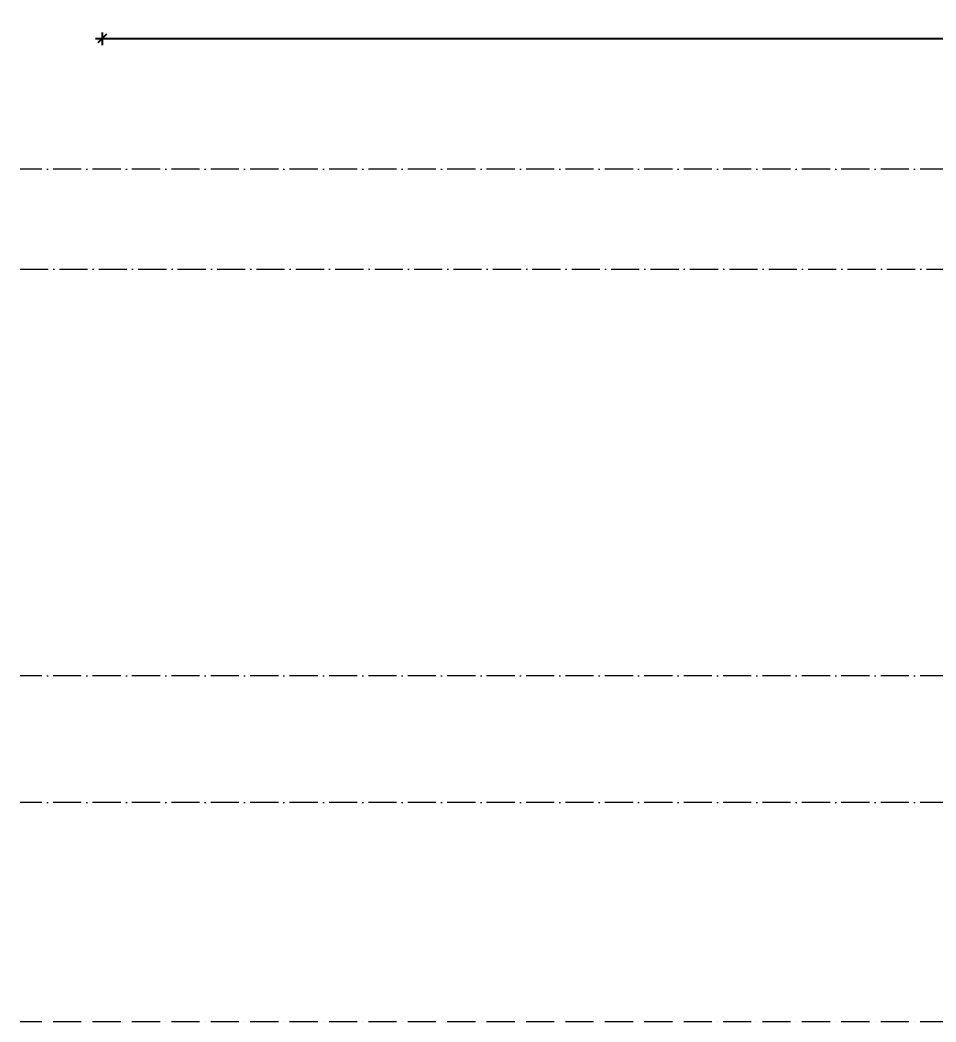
# Model space of a CAD drawing. Header units: millimetres. Extents: x 209 to 470115, y -86468 to 480215.
# Drawn here: x 102965 to 135508, y 443015 to 478614 of the extents above; entities that cross this region are included whole.
import ezdxf

# ---------------------------------------------------------------- set-up
doc = ezdxf.new("R2010")
doc.units = ezdxf.units.MM
doc.linetypes.add('50_200_ШТРИХ_1Т_ш5_п1_п1_', pattern=[1400, 1000, -200, 0, -200])
doc.layers.add('A-ANNO-DIMS', color=7, linetype='Continuous', lineweight=9)
doc.layers.add('Оси-3', color=7, linetype='50_200_ШТРИХ_1Т_ш5_п1_п1_', lineweight=9, true_color=0xaaaaaa)
doc.styles.add('ISOCPEUR_I_1', font='isocpeui.ttf', dxfattribs={"width": 0.9, "height": 500})
doc.dimstyles.new('ISO-2_5_0_9К_БОЛЬШОЙ_2', dxfattribs={"dimscale": 304.8, "dimtxt": 497.990588, "dimasz": 0.984252, "dimexe": 0.787402, "dimexo": 0, "dimgap": 0, "dimtad": 1, "dimdec": 0, "dimzin": 0, "dimdsep": 46, "dimtxsty": 'ISOCPEUR_I_1', "dimblk1": 'OBLIQUE', "dimblk2": 'OBLIQUE', "dimsah": 1, "dimcen": 0.09, "dimdle": 0.787402, "dimazin": 0, "dimtfac": 1, "dimtdec": 4, "dimtix": 1, "dimtmove": 2, "dimatfit": 3, "dimfxl": 1, "dimtvp": 1, "dimtolj": 1, "dimtzin": 0, "dimarcsym": 2})

# ---------------------------------------------------------------- blocks, each defined once
blk = doc.blocks.new('_Oblique')
at = {"color": 0, "linetype": 'ByBlock', "lineweight": -2}
blk.add_line((-0.5, -0.5), (0.5, 0.5), dxfattribs=at)
blk = doc.blocks.new('*D1487')
at = {"layer": 'A-ANNO-DIMS', "color": 0, "lineweight": -2, "transparency": 16777216}
for p, q in [((105882, 478171), (105882, 477719)), ((209382, 478171), (209382, 477719)), ((105642, 477959), (159773, 477959)), ((209622, 477959), (161531, 477959))]:
    blk.add_line(p, q, dxfattribs=at)
at = {"layer": 'Defpoints', "color": 0, "transparency": 16777216}
for p in [(105882, 478171), (209382, 478171), (209382, 477959)]:
    blk.add_point(p, dxfattribs=at)
at = {"layer": 'A-ANNO-DIMS', "color": 0, "lineweight": -2, "transparency": 16777216, "xscale": 300, "yscale": 300, "zscale": 300, "rotation": 180}
blk.add_blockref('_Oblique', (105882, 477959), dxfattribs=at)
at = {"layer": 'A-ANNO-DIMS', "color": 0, "lineweight": -2, "transparency": 16777216, "xscale": 300, "yscale": 300, "zscale": 300}
blk.add_blockref('_Oblique', (209382, 477959), dxfattribs=at)
at = {"layer": 'A-ANNO-DIMS', "color": 0, "transparency": 16777216, "insert": (159572, 478613), "char_height": 500, "width": 2160.51, "attachment_point": 1, "line_spacing_factor": 1.149209, "style": 'ISOCPEUR_I_1'}
blk.add_mtext('\\A1;103500', dxfattribs=at)

msp = doc.modelspace()

# ---------------------------------------------------------------- linework, layer by layer
at = {"layer": 'Оси-3'}
for p, q in [((212950.2, 473315), (102964.9, 473315)), ((102964.9, 469764.7), (212950.2, 469764.7)), ((212950.2, 455315), (102964.9, 455315)), ((212950.2, 450815), (102964.9, 450815)), ((212950.2, 443015), (102964.9, 443015))]:
    msp.add_line(p, q, dxfattribs=at)

# ---------------------------------------------------------------- dimensions: what is measured, and where the dimension line sits
at = {"layer": 'A-ANNO-DIMS'}
dim = msp.add_linear_dim(base=(209382.2, 477959.3), p1=(105882.2, 478171.4), p2=(209382.2, 478171.4), dimstyle='ISO-2_5_0_9К_БОЛЬШОЙ_2', override={"dimpost": '<>', "dimfxl": 103500}, dxfattribs=at)
dim.commit()
dim.dimension.update_dxf_attribs({"geometry": '*D1487', "text_midpoint": (160651.8, 478279.2), "dimtype": 160})

doc.saveas('drawing.dxf')
